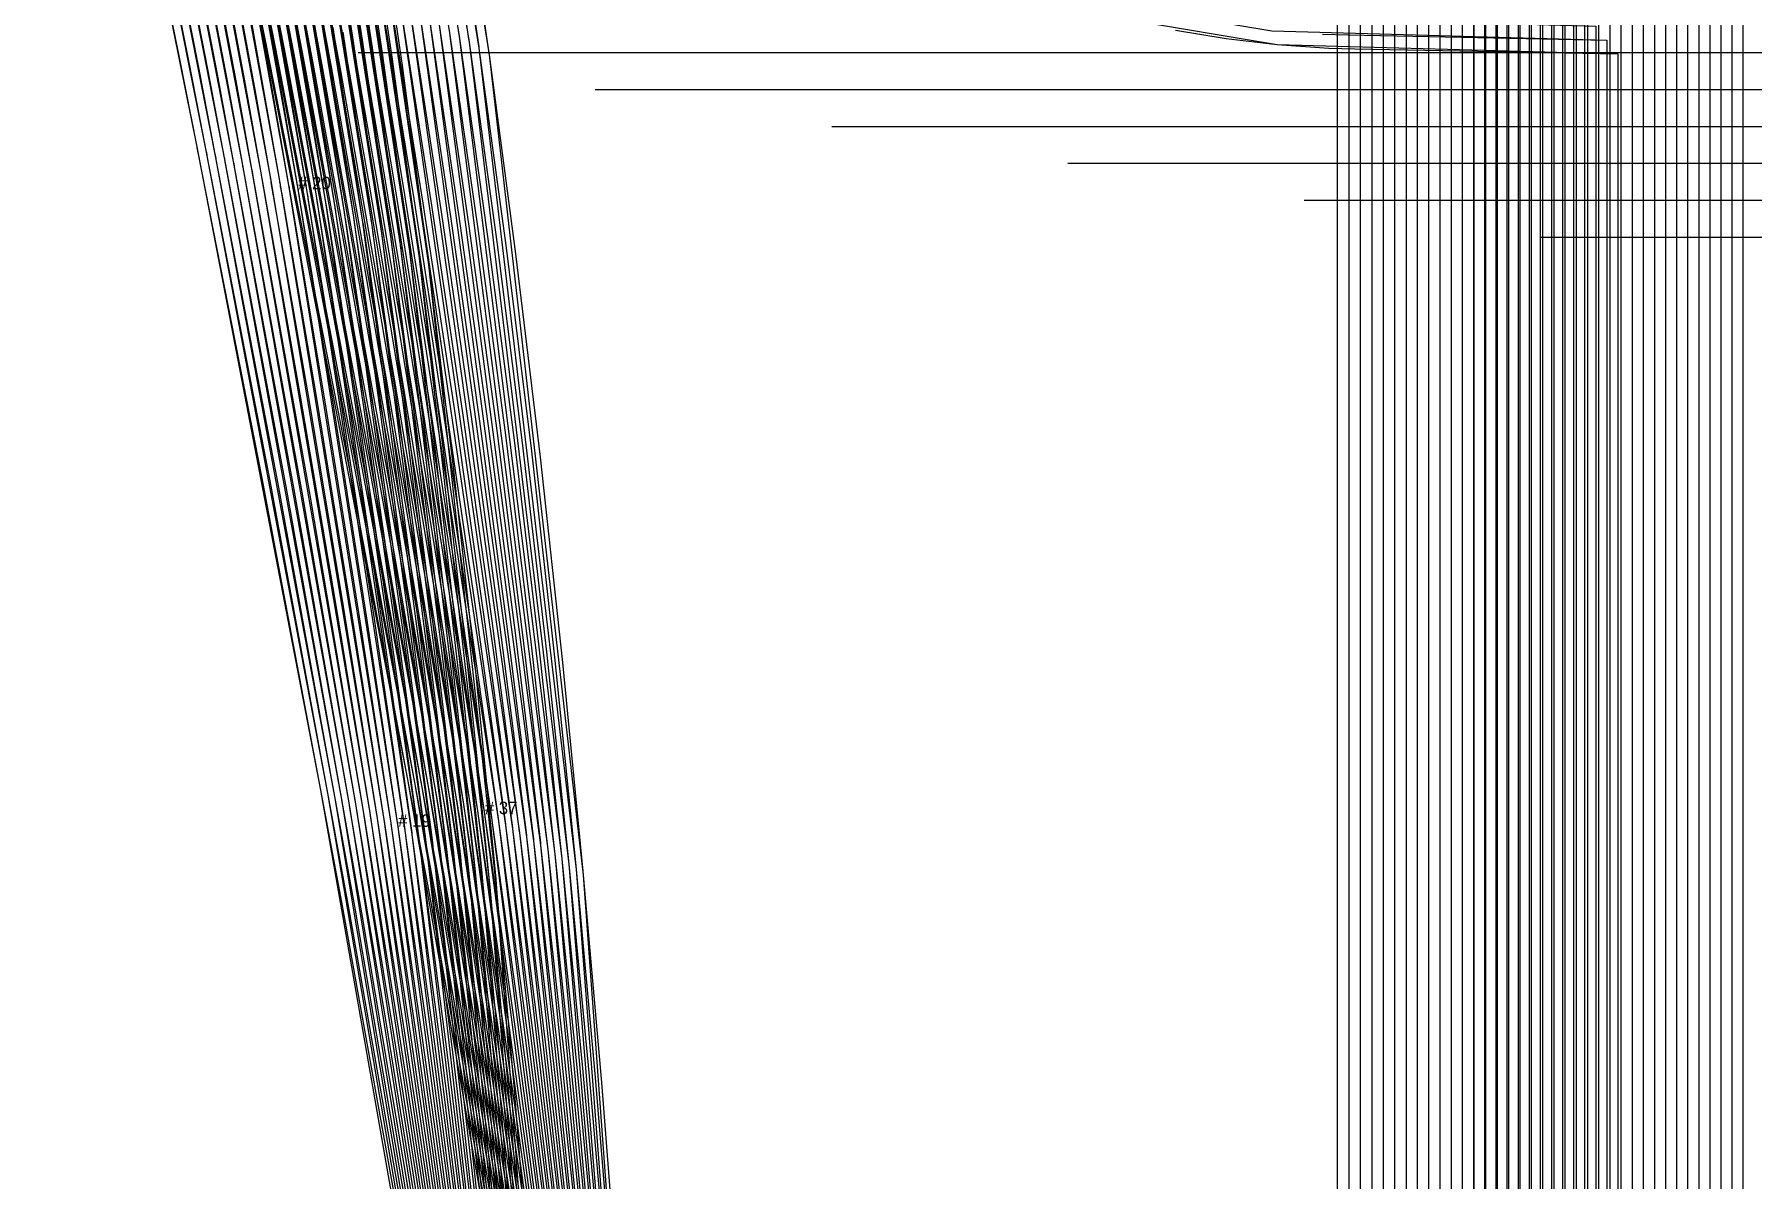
# Model space of a CAD drawing. Extents: x -183 to 1251, y -69 to 1317.
# Drawn here: x 12.5 to 149.8, y 485.8 to 577.3 of the extents above; entities that cross this region are included whole.
import ezdxf

# ---------------------------------------------------------------- set-up
doc = ezdxf.new("R2010")
doc.units = 0
for name, color, linetype in [('1', 7, 'CONTINUOUS'), ('14', 7, 'CONTINUOUS'), ('3', 7, 'CONTINUOUS'), ('5', 7, 'CONTINUOUS'), ('84', 7, 'CONTINUOUS'), ('87', 7, 'CONTINUOUS')]:
    doc.layers.add(name, color=color, linetype=linetype)

# ---------------------------------------------------------------- blocks, each defined once
blk = doc.blocks.new('piece-1_s220_M')
at = {"layer": '1'}
blk.add_lwpolyline([(62.24, 663.8), (62.3, 655.83), (62.87, 646.66), (67.11, 633.73), (74.44, 623.52), (82.23, 617.17), (92.26, 612.49), (98.75, 610.96), (106.59, 610.41), (106.81, 610.41), (126.57, 610.01), (126.57, 13.48), (59.57, 13.48), (59.61, 110.45), (59.58, 202.54), (59.04, 287.5), (57.51, 366.25), (54.47, 439.67), (49.46, 508.64), (44, 558.88), (37.18, 605.47), (28.78, 650.21)], close=True, dxfattribs=at)
at = {"layer": '14'}
blk.add_lwpolyline([(55.32, 653.44), (55.7, 647.27), (57.85, 637.73), (60.65, 630.98), (65.87, 622.71), (74.46, 614.09), (82.49, 608.96), (93.62, 604.83), (100.7, 603.66), (116.57, 603.21), (116.57, 23.48), (66.57, 23.48), (66.61, 110.83), (66.57, 203.12), (66.03, 288.3), (64.48, 367.27), (61.42, 440.93), (56.36, 510.13), (48.83, 575.67), (41.26, 622.86), (36.79, 645.91)], close=True, dxfattribs=at)
at = {"layer": '84'}
for points in [[(126.57, 610.01), (126.57, 13.48)], [(52.16, 475.92), (50.83, 492.98), (49.46, 508.64), (49.36, 509.8), (47.74, 526.38), (45.95, 542.73), (44.05, 558.46), (44.04, 558.53), (44.03, 558.61), (44.02, 558.69), (44.01, 558.78), (44, 558.88), (41.88, 574.82), (39.57, 590.59)]]:
    blk.add_lwpolyline(points, dxfattribs=at)
at = {"layer": '87'}
for points in [[(116.57, 603.21), (116.57, 23.48)], [(59.14, 476.43), (57.81, 493.56), (56.36, 510.13), (56.33, 510.45), (54.7, 527.1), (52.91, 543.53), (50.95, 559.76), (48.83, 575.67), (48.81, 575.8), (46.49, 591.65)]]:
    blk.add_lwpolyline(points, dxfattribs=at)
blk = doc.blocks.new('piece-9_s240_M')
at = {"layer": '1'}
blk.add_lwpolyline([(61.42, 664.04), (61.48, 655.87), (62.12, 646.48), (66.55, 633.27), (74.1, 622.83), (82.09, 616.33), (92.36, 611.53), (99, 609.95), (107.03, 609.37), (107.26, 609.36), (127.5, 608.96), (127.5, 13.24), (60.5, 13.24), (60.48, 110.37), (60.28, 202.61), (59.44, 287.7), (57.58, 366.56), (54.2, 440.09), (48.89, 509.15), (43.24, 559.45), (36.3, 606.1), (27.85, 650.9)], close=True, dxfattribs=at)
at = {"layer": '14'}
blk.add_lwpolyline([(54.5, 653.81), (54.89, 647.47), (57.1, 637.66), (59.98, 630.71), (65.35, 622.21), (74.19, 613.35), (82.45, 608.06), (93.89, 603.82), (101.18, 602.61), (117.5, 602.15), (117.5, 23.24), (67.5, 23.24), (67.48, 110.72), (67.27, 203.16), (66.43, 288.46), (64.55, 367.54), (61.15, 441.3), (55.79, 510.58), (48.02, 576.2), (40.37, 623.45), (35.88, 646.52)], close=True, dxfattribs=at)
at = {"layer": '84'}
for points in [[(127.5, 608.96), (127.5, 13.24)], [(51.73, 476.27), (50.33, 493.36), (48.89, 509.15), (48.79, 510.2), (47.1, 526.8), (45.26, 543.18), (43.29, 559.02), (43.28, 559.1), (43.27, 559.18), (43.26, 559.26), (43.25, 559.35), (43.24, 559.45), (41.08, 575.32), (38.73, 591.11)]]:
    blk.add_lwpolyline(points, dxfattribs=at)
at = {"layer": '87'}
for points in [[(117.5, 602.15), (117.5, 23.24)], [(58.71, 476.81), (57.31, 493.96), (55.79, 510.58), (55.76, 510.87), (54.06, 527.55), (52.21, 544), (50.19, 560.25), (48.02, 576.2), (48.01, 576.31), (45.65, 592.18)]]:
    blk.add_lwpolyline(points, dxfattribs=at)
blk = doc.blocks.new('piece-17_s260_M')
at = {"layer": '1'}
blk.add_lwpolyline([(60.59, 664.28), (60.66, 655.92), (61.35, 646.3), (65.98, 632.8), (73.74, 622.13), (81.93, 615.49), (92.44, 610.56), (99.24, 608.93), (107.46, 608.31), (107.7, 608.3), (128.43, 607.89), (128.43, 13), (61.43, 13), (61.34, 110.28), (60.95, 202.66), (59.84, 287.88), (57.65, 366.86), (53.94, 440.48), (48.32, 509.63), (42.48, 559.98), (35.42, 606.69), (26.93, 651.55)], close=True, dxfattribs=at)
at = {"layer": '14'}
blk.add_lwpolyline([(53.68, 654.18), (54.07, 647.67), (56.35, 637.58), (59.3, 630.44), (64.83, 621.71), (73.91, 612.59), (82.4, 607.16), (94.16, 602.8), (101.65, 601.56), (118.42, 601.09), (118.42, 23), (68.43, 23), (68.34, 110.61), (67.95, 203.18), (66.83, 288.6), (64.62, 367.79), (60.88, 441.64), (55.21, 511), (47.23, 576.69), (39.47, 624), (34.97, 647.11)], close=True, dxfattribs=at)
at = {"layer": '84'}
for points in [[(128.43, 607.89), (128.43, 13)], [(51.31, 476.6), (49.84, 493.71), (48.32, 509.63), (48.23, 510.57), (46.47, 527.2), (44.57, 543.6), (42.54, 559.56), (42.53, 559.63), (42.52, 559.71), (42.51, 559.79), (42.49, 559.88), (42.48, 559.98), (40.29, 575.79), (37.89, 591.6)]]:
    blk.add_lwpolyline(points, dxfattribs=at)
at = {"layer": '87'}
for points in [[(118.42, 601.09), (118.42, 23)], [(58.29, 477.17), (56.81, 494.34), (55.21, 511), (55.19, 511.27), (53.43, 527.97), (51.51, 544.45), (49.45, 560.72), (47.23, 576.69), (47.21, 576.8), (44.81, 592.69)]]:
    blk.add_lwpolyline(points, dxfattribs=at)
blk = doc.blocks.new('piece-25_s280_M')
at = {"layer": '1'}
blk.add_lwpolyline([(59.76, 664.53), (59.83, 655.97), (60.6, 646.13), (65.4, 632.34), (73.38, 621.44), (81.77, 614.65), (92.52, 609.59), (99.47, 607.9), (107.89, 607.25), (108.13, 607.24), (129.35, 606.82), (129.35, 12.75), (62.35, 12.75), (62.19, 110.18), (61.62, 202.7), (60.24, 288.05), (57.72, 367.13), (53.67, 440.85), (47.75, 510.08), (41.73, 560.49), (34.55, 607.25), (26.01, 652.18)], close=True, dxfattribs=at)
at = {"layer": '14'}
blk.add_lwpolyline([(52.85, 654.54), (53.25, 647.85), (55.59, 637.5), (58.63, 630.16), (64.3, 621.19), (73.63, 611.83), (82.34, 606.25), (94.43, 601.77), (102.11, 600.5), (119.35, 600.02), (119.35, 22.75), (69.35, 22.75), (69.19, 110.49), (68.62, 203.19), (67.22, 288.73), (64.69, 368.03), (60.61, 441.97), (54.65, 511.41), (46.43, 577.17), (38.59, 624.53), (34.06, 647.67)], close=True, dxfattribs=at)
at = {"layer": '84'}
for points in [[(129.35, 606.82), (129.35, 12.75)], [(50.89, 476.91), (49.34, 494.04), (47.75, 510.08), (47.66, 510.93), (45.84, 527.57), (43.88, 544), (41.79, 560.06), (41.78, 560.14), (41.77, 560.22), (41.75, 560.3), (41.74, 560.39), (41.73, 560.49), (39.5, 576.24), (37.07, 592.08)]]:
    blk.add_lwpolyline(points, dxfattribs=at)
at = {"layer": '87'}
for points in [[(119.35, 600.02), (119.35, 22.75)], [(57.87, 477.5), (56.31, 494.7), (54.65, 511.41), (54.62, 511.65), (52.8, 528.37), (50.83, 544.87), (48.7, 561.16), (46.43, 577.17), (46.42, 577.26), (43.98, 593.18)]]:
    blk.add_lwpolyline(points, dxfattribs=at)
blk = doc.blocks.new('piece-33_s300_M')
at = {"layer": '1'}
blk.add_lwpolyline([(58.93, 664.79), (59, 656.03), (59.84, 645.97), (64.81, 631.87), (73, 620.74), (81.59, 613.8), (92.59, 608.62), (99.7, 606.87), (108.3, 606.18), (108.55, 606.17), (130.26, 605.74), (130.26, 12.49), (63.27, 12.49), (63.06, 110.07), (62.29, 202.73), (60.63, 288.2), (57.79, 367.39), (53.4, 441.2), (47.18, 510.51), (40.98, 560.97), (33.68, 607.79), (25.09, 652.77)], close=True, dxfattribs=at)
at = {"layer": '14'}
blk.add_lwpolyline([(52.01, 654.9), (52.43, 648.03), (54.82, 637.41), (57.94, 629.88), (63.76, 620.67), (73.34, 611.06), (82.28, 605.34), (94.68, 600.74), (102.57, 599.43), (120.26, 598.94), (120.26, 22.5), (70.26, 22.5), (70.06, 110.36), (69.29, 203.19), (67.61, 288.86), (64.76, 368.26), (60.35, 442.28), (54.08, 511.8), (45.64, 577.62), (37.7, 625.04), (33.16, 648.21)], close=True, dxfattribs=at)
at = {"layer": '84'}
for points in [[(130.26, 605.74), (130.26, 12.49)], [(50.47, 477.2), (48.85, 494.35), (47.18, 510.51), (47.1, 511.26), (45.22, 527.93), (43.19, 544.38), (41.04, 560.55), (41.03, 560.62), (41.02, 560.7), (41, 560.78), (40.99, 560.87), (40.98, 560.97), (38.71, 576.67), (36.24, 592.53)]]:
    blk.add_lwpolyline(points, dxfattribs=at)
at = {"layer": '87'}
for points in [[(120.26, 598.94), (120.26, 22.5)], [(57.44, 477.83), (55.82, 495.04), (54.08, 511.8), (54.06, 512.02), (52.17, 528.75), (50.14, 545.27), (47.96, 561.58), (45.64, 577.62)]]:
    blk.add_lwpolyline(points, dxfattribs=at)
blk = doc.blocks.new('piece-41_s320_M')
at = {"layer": '1'}
blk.add_lwpolyline([(58.09, 665.05), (58.16, 656.09), (59.08, 645.81), (64.22, 631.41), (72.62, 620.05), (81.41, 612.95), (92.65, 607.64), (99.92, 605.84), (108.72, 605.11), (108.97, 605.1), (131.17, 604.66), (131.17, 12.24), (64.18, 12.24), (63.91, 109.95), (62.96, 202.75), (61.03, 288.34), (57.85, 367.64), (53.14, 441.54), (46.61, 510.92), (40.23, 561.43), (32.82, 608.3), (24.18, 653.35)], close=True, dxfattribs=at)
at = {"layer": '14'}
blk.add_lwpolyline([(51.17, 655.26), (51.6, 648.21), (54.06, 637.31), (57.25, 629.59), (63.23, 620.14), (73.05, 610.29), (82.22, 604.42), (94.94, 599.7), (103.03, 598.36), (121.17, 597.86), (121.17, 22.24), (71.17, 22.24), (70.91, 110.22), (69.95, 203.19), (68.01, 288.97), (64.82, 368.47), (60.08, 442.58), (53.52, 512.17), (44.85, 578.06), (36.82, 625.53), (32.26, 648.73)], close=True, dxfattribs=at)
at = {"layer": '84'}
for points in [[(131.17, 604.66), (131.17, 12.24)], [(50.05, 477.48), (48.36, 494.65), (46.61, 510.92), (46.54, 511.58), (44.59, 528.28), (42.51, 544.75), (40.29, 561.01), (40.28, 561.08), (40.27, 561.16), (40.25, 561.25), (40.24, 561.34), (40.23, 561.43), (37.93, 577.08), (35.41, 592.96)]]:
    blk.add_lwpolyline(points, dxfattribs=at)
at = {"layer": '87'}
for points in [[(121.17, 597.86), (121.17, 22.24)], [(57.02, 478.13), (55.32, 495.37), (53.52, 512.17), (53.5, 512.36), (51.54, 529.12), (49.45, 545.66), (47.22, 561.99), (44.85, 578.06)]]:
    blk.add_lwpolyline(points, dxfattribs=at)
blk = doc.blocks.new('piece-49_s340_M')
at = {"layer": '1'}
blk.add_lwpolyline([(57.25, 665.31), (57.32, 656.15), (58.31, 645.65), (63.61, 630.95), (72.23, 619.35), (81.21, 612.1), (92.7, 606.66), (100.13, 604.8), (109.12, 604.03), (109.38, 604.03), (132.08, 603.57), (132.08, 11.97), (65.09, 11.97), (64.76, 109.83), (63.62, 202.76), (61.41, 288.46), (57.92, 367.87), (52.87, 441.85), (46.05, 511.31), (39.48, 561.87), (31.95, 608.8), (23.28, 653.9)], close=True, dxfattribs=at)
at = {"layer": '14'}
blk.add_lwpolyline([(50.33, 655.6), (50.77, 648.38), (53.29, 637.21), (56.56, 629.3), (62.68, 619.62), (72.75, 609.52), (82.15, 603.5), (95.19, 598.66), (103.48, 597.29), (122.08, 596.77), (122.08, 21.97), (72.08, 21.97), (71.76, 110.08), (70.61, 203.18), (68.4, 289.07), (64.89, 368.67), (59.81, 442.86), (52.95, 512.52), (44.07, 578.48), (35.94, 626), (31.37, 649.24)], close=True, dxfattribs=at)
at = {"layer": '84'}
for points in [[(132.08, 603.57), (132.08, 11.97)], [(49.63, 477.74), (47.87, 494.94), (46.05, 511.31), (45.98, 511.89), (43.97, 528.6), (41.83, 545.1), (39.55, 561.38), (39.54, 561.45), (39.53, 561.53), (39.52, 561.6), (39.51, 561.69), (39.49, 561.78), (39.48, 561.87), (37.14, 577.47)]]:
    blk.add_lwpolyline(points, dxfattribs=at)
at = {"layer": '87'}
for points in [[(122.08, 596.77), (122.08, 21.97)], [(56.6, 478.43), (54.83, 495.68), (52.95, 512.52), (52.93, 512.69), (50.91, 529.47), (48.76, 546.03), (46.48, 562.38), (44.07, 578.48)]]:
    blk.add_lwpolyline(points, dxfattribs=at)
blk = doc.blocks.new('piece-57_s360_M')
at = {"layer": '1'}
blk.add_lwpolyline([(56.4, 665.58), (56.48, 656.22), (57.54, 645.49), (63.01, 630.49), (71.83, 618.65), (81.02, 611.25), (92.75, 605.67), (100.34, 603.76), (109.52, 602.95), (109.79, 602.94), (132.98, 602.48), (132.98, 11.7), (65.99, 11.7), (65.6, 109.7), (64.27, 202.76), (61.8, 288.58), (57.98, 368.09), (52.6, 442.16), (45.48, 511.68), (38.73, 562.3), (31.1, 609.27), (22.37, 654.44)], close=True, dxfattribs=at)
at = {"layer": '14'}
blk.add_lwpolyline([(49.48, 655.95), (49.93, 648.55), (52.51, 637.1), (55.87, 629), (62.14, 619.08), (72.45, 608.74), (82.08, 602.57), (95.44, 597.62), (103.93, 596.21), (122.98, 595.68), (122.98, 21.7), (72.98, 21.7), (72.6, 109.94), (71.27, 203.16), (68.78, 289.16), (64.95, 368.86), (59.55, 443.14), (52.39, 512.86), (43.29, 578.88), (35.06, 626.46), (30.47, 649.72)], close=True, dxfattribs=at)
at = {"layer": '84'}
for points in [[(132.98, 602.48), (132.98, 11.7)], [(49.22, 477.99), (47.38, 495.21), (45.48, 511.68), (45.42, 512.18), (43.35, 528.92), (41.15, 545.43), (38.82, 561.74), (38.8, 561.87), (38.79, 561.95), (38.78, 562.03), (38.76, 562.11), (38.75, 562.2), (38.73, 562.3), (36.36, 577.85)]]:
    blk.add_lwpolyline(points, dxfattribs=at)
at = {"layer": '87'}
for points in [[(122.98, 595.68), (122.98, 21.7)], [(56.18, 478.71), (54.34, 495.98), (52.39, 512.86), (52.37, 513.01), (50.29, 529.81), (48.08, 546.39), (45.74, 562.76), (43.29, 578.88)]]:
    blk.add_lwpolyline(points, dxfattribs=at)
blk = doc.blocks.new('piece-65_s380_M')
at = {"layer": '1'}
blk.add_lwpolyline([(55.55, 665.85), (55.63, 656.29), (56.76, 645.33), (62.4, 630.03), (71.43, 617.95), (80.82, 610.39), (92.8, 604.69), (100.54, 602.72), (109.92, 601.87), (110.2, 601.86), (133.88, 601.39), (133.88, 11.43), (66.89, 11.43), (66.45, 109.57), (64.93, 202.76), (62.2, 288.7), (58.04, 368.3), (52.33, 442.45), (44.92, 512.04), (37.99, 562.71), (30.24, 609.73), (21.47, 654.96)], close=True, dxfattribs=at)
at = {"layer": '14'}
blk.add_lwpolyline([(48.63, 656.29), (49.09, 648.72), (51.73, 637), (55.17, 628.7), (61.59, 618.55), (72.15, 607.95), (82.01, 601.64), (95.68, 596.57), (104.38, 595.13), (123.88, 594.58), (123.88, 21.43), (73.88, 21.43), (73.44, 109.79), (71.92, 203.14), (69.18, 289.26), (65.01, 369.05), (59.28, 443.4), (51.83, 513.19), (42.5, 579.28), (34.19, 626.91), (29.58, 650.2)], close=True, dxfattribs=at)
at = {"layer": '84'}
for points in [[(133.88, 601.39), (133.88, 11.43)], [(48.8, 478.23), (46.89, 495.47), (44.92, 512.04), (44.87, 512.46), (42.73, 529.22), (40.47, 545.76), (38.09, 562.08), (38.05, 562.28), (38.04, 562.36), (38.03, 562.44), (38.02, 562.52), (38, 562.61), (37.99, 562.71), (35.58, 578.22)]]:
    blk.add_lwpolyline(points, dxfattribs=at)
at = {"layer": '87'}
for points in [[(123.88, 594.58), (123.88, 21.43)], [(55.76, 478.98), (53.84, 496.27), (51.83, 513.19), (51.81, 513.32), (49.66, 530.14), (47.4, 546.73), (45.01, 563.13), (42.5, 579.28)]]:
    blk.add_lwpolyline(points, dxfattribs=at)
blk = doc.blocks.new('piece-73_s400_M')
at = {"layer": '1'}
blk.add_lwpolyline([(54.7, 666.12), (54.78, 656.36), (55.98, 645.18), (61.78, 629.57), (71.03, 617.25), (80.61, 609.54), (92.84, 603.7), (100.74, 601.67), (110.32, 600.78), (110.6, 600.77), (134.78, 600.29), (134.78, 11.16), (67.79, 11.16), (67.28, 109.44), (65.59, 202.75), (62.58, 288.8), (58.1, 368.5), (52.07, 442.73), (44.35, 512.39), (37.25, 563.1), (29.38, 610.18), (20.57, 655.46)], close=True, dxfattribs=at)
at = {"layer": '14'}
blk.add_lwpolyline([(47.78, 656.63), (48.25, 648.88), (50.96, 636.89), (54.47, 628.39), (61.04, 618.01), (71.85, 607.17), (81.93, 600.71), (95.92, 595.52), (104.83, 594.05), (124.78, 593.49), (124.78, 21.16), (74.78, 21.16), (74.28, 109.64), (72.59, 203.11), (69.56, 289.34), (65.07, 369.22), (59.01, 443.65), (51.27, 513.51), (41.72, 579.66), (33.31, 627.34), (28.69, 650.66)], close=True, dxfattribs=at)
at = {"layer": '84'}
for points in [[(134.78, 600.29), (134.78, 11.16)], [(48.38, 478.47), (46.4, 495.72), (44.35, 512.39), (44.31, 512.74), (42.11, 529.51), (39.79, 546.07), (37.35, 562.42), (37.31, 562.68), (37.3, 562.76), (37.29, 562.83), (37.27, 562.92), (37.26, 563.01), (37.25, 563.1), (34.81, 578.58)]]:
    blk.add_lwpolyline(points, dxfattribs=at)
at = {"layer": '87'}
for points in [[(124.78, 593.49), (124.78, 21.16)], [(55.34, 479.24), (53.35, 496.55), (51.27, 513.51), (51.25, 513.62), (49.04, 530.45), (46.71, 547.07), (44.27, 563.48), (41.72, 579.66)]]:
    blk.add_lwpolyline(points, dxfattribs=at)
blk = doc.blocks.new('piece-81_s420_M')
at = {"layer": '1'}
blk.add_lwpolyline([(53.85, 666.4), (53.93, 656.44), (55.2, 645.03), (61.16, 629.11), (70.62, 616.55), (80.4, 608.68), (92.88, 602.71), (100.94, 600.63), (110.71, 599.69), (111, 599.69), (135.68, 599.19), (135.68, 10.88), (68.69, 10.88), (68.12, 109.3), (66.26, 202.74), (62.96, 288.9), (58.17, 368.69), (51.8, 443), (43.79, 512.73), (36.51, 563.49), (28.53, 610.61), (19.67, 655.95)], close=True, dxfattribs=at)
at = {"layer": '14'}
blk.add_lwpolyline([(46.93, 656.97), (47.41, 649.04), (50.18, 636.78), (53.77, 628.09), (60.49, 617.47), (71.54, 606.38), (81.86, 599.77), (96.17, 594.47), (105.27, 592.96), (125.68, 592.39), (125.68, 20.88), (75.68, 20.88), (75.12, 109.48), (73.26, 203.08), (69.95, 289.42), (65.14, 369.39), (58.75, 443.9), (50.71, 513.82), (40.94, 580.03), (32.44, 627.76), (27.8, 651.12)], close=True, dxfattribs=at)
at = {"layer": '84'}
for points in [[(135.68, 599.19), (135.68, 10.88)], [(47.97, 478.69), (45.92, 495.97), (43.79, 512.73), (43.76, 513), (41.49, 529.8), (39.11, 546.37), (36.62, 562.74), (36.57, 563.07), (36.56, 563.14), (36.55, 563.22), (36.54, 563.3), (36.52, 563.39), (36.51, 563.49), (34.03, 578.92)]]:
    blk.add_lwpolyline(points, dxfattribs=at)
at = {"layer": '87'}
for points in [[(125.68, 592.39), (125.68, 20.88)], [(54.93, 479.49), (52.87, 496.82), (50.71, 513.82), (50.7, 513.91), (48.42, 530.76), (46.04, 547.4), (43.54, 563.82), (40.94, 580.03)]]:
    blk.add_lwpolyline(points, dxfattribs=at)
blk = doc.blocks.new('piece-89_s440_M')
at = {"layer": '1'}
blk.add_lwpolyline([(53, 666.68), (53.08, 656.52), (54.41, 644.88), (60.54, 628.65), (70.2, 615.85), (80.19, 607.82), (92.91, 601.71), (101.13, 599.57), (111.1, 598.6), (111.39, 598.59), (136.57, 598.09), (136.57, 10.6), (69.59, 10.6), (68.97, 109.15), (66.92, 202.73), (63.34, 289), (58.23, 368.88), (51.53, 443.26), (43.23, 513.05), (35.77, 563.86), (27.67, 611.03), (18.78, 656.43)], close=True, dxfattribs=at)
at = {"layer": '14'}
blk.add_lwpolyline([(46.07, 657.3), (46.57, 649.2), (49.39, 636.66), (53.07, 627.78), (59.94, 616.92), (71.23, 605.59), (81.78, 598.84), (96.4, 593.41), (105.71, 591.87), (126.57, 591.29), (126.57, 20.6), (76.57, 20.6), (75.96, 109.32), (73.91, 203.05), (70.33, 289.49), (65.19, 369.56), (58.48, 444.14), (50.15, 514.12), (40.16, 580.39), (31.57, 628.17), (26.91, 651.56)], close=True, dxfattribs=at)
at = {"layer": '84'}
for points in [[(136.57, 598.09), (136.57, 10.6)], [(47.56, 478.91), (45.43, 496.2), (43.23, 513.05), (43.2, 513.25), (40.87, 530.07), (38.43, 546.67), (35.9, 563.06), (35.84, 563.44), (35.82, 563.51), (35.81, 563.59), (35.8, 563.68), (35.78, 563.77), (35.77, 563.86), (33.25, 579.26)]]:
    blk.add_lwpolyline(points, dxfattribs=at)
at = {"layer": '87'}
for points in [[(126.57, 591.29), (126.57, 20.6)], [(54.51, 479.73), (52.38, 497.08), (50.15, 514.12), (50.14, 514.19), (47.8, 531.06), (45.36, 547.71), (42.81, 564.16), (40.16, 580.39)]]:
    blk.add_lwpolyline(points, dxfattribs=at)
blk = doc.blocks.new('piece-97_s460_M')
at = {"layer": '1'}
blk.add_lwpolyline([(52.14, 666.96), (52.23, 656.59), (53.62, 644.73), (59.92, 628.2), (69.79, 615.15), (79.97, 606.96), (92.94, 600.72), (101.32, 598.52), (111.49, 597.51), (111.78, 597.5), (137.47, 596.99), (137.47, 10.32), (70.48, 10.32), (69.82, 109.01), (67.57, 202.71), (63.72, 289.09), (58.29, 369.06), (51.27, 443.52), (42.66, 513.37), (35.03, 564.23), (26.82, 611.45), (17.88, 656.9)], close=True, dxfattribs=at)
at = {"layer": '14'}
blk.add_lwpolyline([(45.22, 657.63), (45.72, 649.35), (48.61, 636.55), (52.37, 627.47), (59.38, 616.38), (70.92, 604.8), (81.7, 597.9), (96.64, 592.36), (106.15, 590.78), (127.47, 590.19), (127.47, 20.33), (77.47, 20.33), (76.82, 109.17), (74.56, 203.01), (70.71, 289.56), (65.26, 369.72), (58.21, 444.37), (49.59, 514.42), (39.38, 580.75), (30.7, 628.58), (26.03, 652)], close=True, dxfattribs=at)
at = {"layer": '84'}
for points in [[(137.47, 596.99), (137.47, 10.32)], [(47.14, 479.12), (44.95, 496.43), (42.66, 513.37), (42.65, 513.5), (40.25, 530.34), (37.76, 546.96), (35.17, 563.37), (35.1, 563.8), (35.09, 563.88), (35.07, 563.96), (35.06, 564.04), (35.04, 564.13), (35.03, 564.23), (32.48, 579.59)]]:
    blk.add_lwpolyline(points, dxfattribs=at)
at = {"layer": '87'}
for points in [[(127.47, 590.19), (127.47, 20.33)], [(54.09, 479.97), (51.89, 497.34), (49.59, 514.42), (49.58, 514.46), (47.18, 531.35), (44.68, 548.02), (42.08, 564.49), (39.38, 580.75)]]:
    blk.add_lwpolyline(points, dxfattribs=at)
blk = doc.blocks.new('piece-105_s480_M')
at = {"layer": '1'}
blk.add_lwpolyline([(51.28, 667.24), (51.37, 656.67), (52.83, 644.58), (59.29, 627.74), (69.37, 614.45), (79.75, 606.1), (92.97, 599.72), (101.51, 597.47), (111.87, 596.41), (112.17, 596.41), (138.36, 595.88), (138.36, 10.04), (71.37, 10.04), (70.65, 108.86), (68.22, 202.69), (64.1, 289.17), (58.34, 369.23), (51, 443.76), (42.1, 513.68), (34.29, 564.58), (25.97, 611.85), (16.99, 657.36)], close=True, dxfattribs=at)
at = {"layer": '14'}
blk.add_lwpolyline([(44.36, 657.96), (44.88, 649.51), (47.83, 636.43), (51.66, 627.16), (58.83, 615.83), (70.61, 604), (81.62, 596.96), (96.88, 591.3), (106.59, 589.69), (128.36, 589.08), (128.36, 20.04), (78.36, 20.04), (77.65, 109), (75.21, 202.97), (71.08, 289.63), (65.32, 369.87), (57.95, 444.6), (49.03, 514.71), (38.61, 581.09), (29.83, 628.98), (25.14, 652.42)], close=True, dxfattribs=at)
at = {"layer": '84'}
for points in [[(138.36, 595.88), (138.36, 10.04)], [(46.73, 479.32), (44.46, 496.65), (42.1, 513.68), (42.1, 513.74), (39.64, 530.6), (37.09, 547.24), (34.44, 563.67), (34.36, 564.15), (34.35, 564.23), (34.34, 564.31), (34.32, 564.39), (34.31, 564.48), (34.29, 564.58), (31.71, 579.91)]]:
    blk.add_lwpolyline(points, dxfattribs=at)
at = {"layer": '87'}
for points in [[(128.36, 589.08), (128.36, 20.04)], [(53.68, 480.2), (51.4, 497.59), (49.03, 514.71), (49.03, 514.73), (46.56, 531.64), (44, 548.32), (41.35, 564.81), (38.61, 581.09)]]:
    blk.add_lwpolyline(points, dxfattribs=at)
blk = doc.blocks.new('piece-113_s500_M')
at = {"layer": '1'}
blk.add_lwpolyline([(50.43, 667.53), (50.52, 656.75), (52.04, 644.44), (58.66, 627.28), (68.95, 613.75), (79.53, 605.24), (92.99, 598.73), (101.7, 596.41), (112.26, 595.32), (112.56, 595.31), (139.25, 594.78), (139.25, 9.76), (72.26, 9.76), (71.49, 108.72), (68.87, 202.66), (64.48, 289.26), (58.4, 369.4), (50.73, 444.01), (41.54, 513.98), (33.55, 564.93), (25.12, 612.24), (16.1, 657.81)], close=True, dxfattribs=at)
at = {"layer": '14'}
blk.add_lwpolyline([(43.5, 658.29), (44.03, 649.66), (47.04, 636.31), (50.95, 626.85), (58.27, 615.28), (70.3, 603.21), (81.54, 596.02), (97.12, 590.24), (107.03, 588.6), (129.25, 587.98), (129.25, 19.76), (79.25, 19.76), (78.49, 108.84), (75.86, 202.94), (71.46, 289.7), (65.37, 370.02), (57.68, 444.82), (48.47, 514.99), (37.83, 581.43), (28.96, 629.37), (24.26, 652.84)], close=True, dxfattribs=at)
at = {"layer": '3'}
for p in [(33.55, 564.93), (48.47, 514.99), (41.54, 513.98)]:
    blk.add_point(p, dxfattribs=at)
at = {"layer": '84'}
for points in [[(139.25, 594.78), (139.25, 9.76)], [(46.32, 479.51), (43.98, 496.87), (41.54, 513.98), (39.02, 530.85), (36.41, 547.51), (33.71, 563.96), (33.62, 564.5), (33.61, 564.57), (33.6, 564.65), (33.58, 564.74), (33.57, 564.83), (33.55, 564.93), (30.93, 580.23)]]:
    blk.add_lwpolyline(points, dxfattribs=at)
at = {"layer": '87'}
for points in [[(129.25, 587.98), (129.25, 19.76)], [(53.26, 480.43), (50.91, 497.83), (48.47, 514.99), (45.94, 531.91), (43.32, 548.62), (40.62, 565.12), (37.83, 581.43)]]:
    blk.add_lwpolyline(points, dxfattribs=at)
at = {"layer": '1'}
for s, p in [('# 20', (33.55, 564.93)), ('# 19', (41.54, 513.98))]:
    blk.add_text(s, height=1, dxfattribs=at).set_placement(p)
at = {"layer": '14'}
blk.add_text('# 37', height=1, dxfattribs=at).set_placement((48.47, 514.99))
blk = doc.blocks.new('piece-121_s520_M')
at = {"layer": '1'}
blk.add_lwpolyline([(49.56, 667.81), (49.66, 656.84), (51.25, 644.29), (58.03, 626.83), (68.52, 613.05), (79.31, 604.37), (93.02, 597.73), (101.88, 595.36), (112.64, 594.22), (112.95, 594.21), (140.14, 593.67), (140.14, 9.47), (73.15, 9.47), (72.32, 108.57), (69.51, 202.64), (64.85, 289.33), (58.45, 369.56), (50.45, 444.24), (40.98, 514.27), (32.81, 565.26), (24.27, 612.62), (15.21, 658.25)], close=True, dxfattribs=at)
at = {"layer": '14'}
blk.add_lwpolyline([(42.64, 658.62), (43.18, 649.81), (46.25, 636.18), (50.24, 626.53), (57.71, 614.73), (69.99, 602.41), (81.45, 595.07), (97.35, 589.18), (107.46, 587.5), (130.14, 586.87), (130.14, 19.47), (80.14, 19.47), (79.32, 108.68), (76.51, 202.89), (71.84, 289.76), (65.43, 370.17), (57.41, 445.04), (47.91, 515.26), (37.05, 581.76), (28.08, 629.75), (23.37, 653.26)], close=True, dxfattribs=at)
at = {"layer": '84'}
for points in [[(140.14, 593.67), (140.14, 9.47)], [(45.9, 479.71), (43.49, 497.08), (40.99, 514.21), (40.98, 514.27), (38.4, 531.1), (35.74, 547.78), (32.99, 564.25), (32.89, 564.83), (32.87, 564.91), (32.86, 564.99), (32.85, 565.07), (32.83, 565.16), (32.81, 565.26), (30.16, 580.54)]]:
    blk.add_lwpolyline(points, dxfattribs=at)
at = {"layer": '87'}
for points in [[(130.14, 586.87), (130.14, 19.47)], [(52.84, 480.64), (50.42, 498.07), (47.91, 515.24), (47.91, 515.26), (45.32, 532.19), (42.65, 548.91), (39.89, 565.43), (37.05, 581.76)]]:
    blk.add_lwpolyline(points, dxfattribs=at)
blk = doc.blocks.new('piece-129_s540_M')
at = {"layer": '1'}
blk.add_lwpolyline([(48.7, 668.1), (48.81, 656.92), (50.47, 644.15), (57.4, 626.37), (68.1, 612.35), (79.08, 603.51), (93.04, 596.74), (102.06, 594.31), (113.02, 593.12), (113.33, 593.11), (141.03, 592.56), (141.03, 9.19), (74.04, 9.19), (73.15, 108.42), (70.16, 202.61), (65.23, 289.41), (58.51, 369.73), (50.19, 444.47), (40.42, 514.56), (32.08, 565.59), (23.4, 613), (14.32, 658.69)], close=True, dxfattribs=at)
at = {"layer": '14'}
blk.add_lwpolyline([(41.78, 658.94), (42.33, 649.96), (45.46, 636.06), (49.54, 626.22), (57.15, 614.18), (69.67, 601.62), (81.37, 594.13), (97.58, 588.12), (107.9, 586.41), (131.03, 585.76), (131.03, 19.19), (81.03, 19.19), (80.15, 108.51), (77.16, 202.85), (72.21, 289.82), (65.49, 370.31), (57.14, 445.25), (47.35, 515.53), (36.28, 582.09), (27.21, 630.12), (22.49, 653.66)], close=True, dxfattribs=at)
at = {"layer": '84'}
for points in [[(141.03, 592.56), (141.03, 9.19)], [(45.49, 479.89), (43.01, 497.29), (40.44, 514.43), (40.42, 514.56), (37.79, 531.35), (35.06, 548.04), (32.26, 564.54), (32.15, 565.16), (32.14, 565.24), (32.13, 565.32), (32.11, 565.4), (32.09, 565.49), (32.08, 565.59), (29.39, 580.84)]]:
    blk.add_lwpolyline(points, dxfattribs=at)
at = {"layer": '87'}
for points in [[(131.03, 585.76), (131.03, 19.19)], [(52.42, 480.86), (49.93, 498.3), (47.36, 515.49), (47.35, 515.53), (44.7, 532.45), (41.97, 549.19), (39.16, 565.73), (36.28, 582.08)]]:
    blk.add_lwpolyline(points, dxfattribs=at)
blk = doc.blocks.new('piece-137_s560_M')
at = {"layer": '1'}
blk.add_lwpolyline([(47.84, 668.39), (47.96, 657.01), (49.68, 644), (56.77, 625.92), (67.67, 611.65), (78.85, 602.65), (93.06, 595.74), (102.25, 593.26), (113.4, 592.02), (113.72, 592.01), (141.92, 591.45), (141.92, 8.9), (74.93, 8.9), (73.98, 108.26), (70.81, 202.58), (65.6, 289.48), (58.56, 369.88), (49.91, 444.69), (39.86, 514.84), (31.33, 565.91), (22.56, 613.37), (13.43, 659.11)], close=True, dxfattribs=at)
at = {"layer": '14'}
blk.add_lwpolyline([(40.92, 659.27), (41.48, 650.11), (44.67, 635.94), (48.83, 625.9), (56.59, 613.62), (69.36, 600.82), (81.28, 593.18), (97.81, 587.05), (108.33, 585.31), (131.92, 584.65), (131.92, 18.9), (81.92, 18.9), (80.98, 108.34), (77.8, 202.8), (72.59, 289.87), (65.54, 370.45), (56.87, 445.45), (46.79, 515.79), (35.48, 582.41), (26.34, 630.49), (21.61, 654.06)], close=True, dxfattribs=at)
at = {"layer": '84'}
for points in [[(141.92, 591.45), (141.92, 8.9)], [(45.08, 480.08), (42.52, 497.49), (39.89, 514.65), (39.86, 514.84), (37.18, 531.58), (34.39, 548.3), (31.4, 565.48), (31.39, 565.56), (31.38, 565.64), (31.36, 565.73), (31.35, 565.82), (31.33, 565.91), (30.09, 573.02), (24.13, 605.32)]]:
    blk.add_lwpolyline(points, dxfattribs=at)
at = {"layer": '87'}
for points in [[(131.92, 584.65), (131.92, 18.9)], [(52.01, 481.07), (49.44, 498.53), (46.8, 515.74), (46.79, 515.79), (44.08, 532.71), (41.29, 549.47), (36.98, 574.25), (35.48, 582.41)]]:
    blk.add_lwpolyline(points, dxfattribs=at)
blk = doc.blocks.new('piece-145_s580_M')
at = {"layer": '1'}
blk.add_lwpolyline([(46.98, 668.67), (47.11, 657.09), (48.89, 643.86), (56.13, 625.46), (67.25, 610.95), (78.63, 601.79), (93.08, 594.74), (102.43, 592.2), (113.77, 590.93), (114.1, 590.92), (142.81, 590.34), (142.81, 8.61), (75.82, 8.61), (74.81, 108.11), (71.45, 202.55), (65.97, 289.55), (58.62, 370.04), (49.64, 444.91), (39.3, 515.11), (30.6, 566.23), (21.71, 613.73), (12.55, 659.53)], close=True, dxfattribs=at)
at = {"layer": '14'}
blk.add_lwpolyline([(40.06, 659.59), (40.62, 650.26), (43.88, 635.81), (48.12, 625.58), (56.03, 613.07), (69.04, 600.02), (81.2, 592.24), (98.05, 585.99), (108.77, 584.21), (132.8, 583.54), (132.8, 18.61), (82.8, 18.61), (81.81, 108.18), (78.45, 202.76), (72.96, 289.93), (65.6, 370.59), (56.61, 445.66), (46.24, 516.05), (34.71, 582.72), (25.48, 630.86), (20.72, 654.46)], close=True, dxfattribs=at)
at = {"layer": '84'}
for points in [[(142.81, 590.34), (142.81, 8.61)], [(44.67, 480.26), (42.04, 497.68), (39.34, 514.87), (39.3, 515.11), (36.56, 531.82), (33.72, 548.55), (30.67, 565.8), (30.66, 565.88), (30.65, 565.96), (30.63, 566.04), (30.61, 566.13), (30.6, 566.23), (29.35, 573.3), (23.3, 605.65)]]:
    blk.add_lwpolyline(points, dxfattribs=at)
at = {"layer": '87'}
for points in [[(132.8, 583.54), (132.8, 18.61)], [(51.59, 481.28), (48.96, 498.75), (46.25, 515.98), (46.24, 516.05), (43.47, 532.97), (40.62, 549.75), (36.23, 574.55), (34.71, 582.72)]]:
    blk.add_lwpolyline(points, dxfattribs=at)
blk = doc.blocks.new('piece-153_s600_M')
at = {"layer": '1'}
blk.add_lwpolyline([(46.12, 668.96), (46.26, 657.18), (48.1, 643.72), (55.5, 625.01), (66.82, 610.25), (78.4, 600.92), (93.1, 593.75), (102.61, 591.15), (114.15, 589.82), (114.49, 589.82), (143.69, 589.23), (143.69, 8.32), (76.71, 8.32), (75.64, 107.95), (72.09, 202.51), (66.34, 289.62), (58.67, 370.19), (49.37, 445.12), (38.74, 515.38), (29.86, 566.54), (20.87, 614.09), (11.66, 659.95)], close=True, dxfattribs=at)
at = {"layer": '14'}
blk.add_lwpolyline([(39.19, 659.91), (39.77, 650.4), (43.09, 635.69), (47.41, 625.26), (55.47, 612.52), (68.73, 599.21), (81.11, 591.29), (98.28, 584.92), (109.2, 583.11), (133.69, 582.43), (133.69, 18.32), (83.69, 18.32), (82.64, 108.01), (79.09, 202.71), (73.34, 289.99), (65.65, 370.73), (56.34, 445.86), (45.68, 516.31), (33.94, 583.04), (24.62, 631.22), (19.84, 654.85)], close=True, dxfattribs=at)
at = {"layer": '84'}
for points in [[(143.69, 589.23), (143.69, 8.32)], [(44.26, 480.43), (41.56, 497.88), (38.79, 515.07), (38.74, 515.38), (34.51, 540.47), (29.93, 566.11), (29.92, 566.19), (29.91, 566.27), (29.89, 566.35), (29.87, 566.44), (29.86, 566.54), (28.6, 573.58), (22.48, 605.97)]]:
    blk.add_lwpolyline(points, dxfattribs=at)
at = {"layer": '87'}
for points in [[(133.69, 582.43), (133.69, 18.32)], [(51.18, 481.48), (48.47, 498.97), (45.69, 516.21), (45.68, 516.31), (41.41, 541.67), (35.48, 574.85), (33.94, 583.04)]]:
    blk.add_lwpolyline(points, dxfattribs=at)
blk = doc.blocks.new('piece-161_s620_M')
at = {"layer": '1'}
blk.add_lwpolyline([(45.25, 669.25), (45.4, 657.26), (47.31, 643.58), (54.86, 624.56), (66.38, 609.54), (78.17, 600.06), (93.12, 592.75), (102.79, 590.09), (114.52, 588.72), (114.87, 588.71), (144.58, 588.11), (144.58, 8.03), (77.59, 8.03), (76.47, 107.8), (72.74, 202.48), (66.71, 289.69), (58.72, 370.33), (49.1, 445.33), (38.18, 515.65), (29.12, 566.85), (20.03, 614.44), (10.77, 660.35)], close=True, dxfattribs=at)
at = {"layer": '14'}
blk.add_lwpolyline([(38.33, 660.24), (38.92, 650.55), (42.3, 635.56), (46.69, 624.94), (54.9, 611.96), (68.41, 598.41), (81.02, 590.34), (98.51, 583.85), (109.63, 582.01), (134.58, 581.31), (134.58, 18.03), (84.58, 18.03), (83.47, 107.84), (79.74, 202.67), (73.71, 290.04), (65.71, 370.86), (56.07, 446.06), (45.12, 516.56), (33.16, 583.34), (23.76, 631.58), (18.96, 655.24)], close=True, dxfattribs=at)
at = {"layer": '84'}
for points in [[(144.58, 588.11), (144.58, 8.03)], [(43.85, 480.6), (41.08, 498.07), (38.24, 515.28), (38.18, 515.65), (33.87, 540.71), (29.2, 566.41), (29.19, 566.49), (29.17, 566.57), (29.16, 566.66), (29.14, 566.75), (29.12, 566.85), (27.85, 573.86), (21.65, 606.29)]]:
    blk.add_lwpolyline(points, dxfattribs=at)
at = {"layer": '87'}
for points in [[(134.58, 581.31), (134.58, 18.03)], [(50.77, 481.68), (47.99, 499.19), (45.14, 516.44), (45.12, 516.56), (40.76, 541.93), (34.73, 575.14), (33.16, 583.34)]]:
    blk.add_lwpolyline(points, dxfattribs=at)
blk = doc.blocks.new('piece-169_s640_M')
at = {"layer": '1'}
blk.add_lwpolyline([(44.39, 669.55), (44.55, 657.35), (46.51, 643.44), (54.23, 624.1), (65.95, 608.84), (77.93, 599.2), (93.14, 591.75), (102.97, 589.04), (114.9, 587.62), (115.25, 587.61), (145.47, 587), (145.47, 7.74), (78.48, 7.74), (77.3, 107.64), (73.38, 202.45), (67.09, 289.76), (58.78, 370.48), (48.83, 445.54), (37.62, 515.91), (28.39, 567.15), (19.19, 614.79), (9.89, 660.76)], close=True, dxfattribs=at)
at = {"layer": '14'}
blk.add_lwpolyline([(37.47, 660.56), (38.07, 650.69), (41.5, 635.43), (45.98, 624.62), (54.34, 611.4), (68.09, 597.61), (80.93, 589.39), (98.74, 582.79), (110.07, 580.91), (135.46, 580.2), (135.46, 17.74), (85.47, 17.74), (84.3, 107.67), (80.39, 202.62), (74.08, 290.09), (65.77, 370.99), (55.81, 446.25), (44.56, 516.81), (32.4, 583.64), (22.9, 631.93), (18.08, 655.62)], close=True, dxfattribs=at)
at = {"layer": '84'}
for points in [[(145.47, 587), (145.47, 7.74)], [(43.44, 480.77), (40.6, 498.25), (37.69, 515.49), (37.62, 515.91), (33.23, 540.94), (28.47, 566.72), (28.46, 566.79), (28.44, 566.87), (28.43, 566.96), (28.41, 567.05), (28.39, 567.15), (27.1, 574.13), (20.83, 606.6)]]:
    blk.add_lwpolyline(points, dxfattribs=at)
at = {"layer": '87'}
for points in [[(135.46, 580.2), (135.46, 17.74)], [(50.35, 481.88), (47.5, 499.4), (44.59, 516.67), (44.56, 516.81), (40.12, 542.18), (33.98, 575.43), (32.4, 583.64)]]:
    blk.add_lwpolyline(points, dxfattribs=at)
blk = doc.blocks.new('piece-177_s660_M')
at = {"layer": '1'}
blk.add_lwpolyline([(43.53, 669.84), (43.7, 657.44), (45.72, 643.3), (53.59, 623.65), (65.52, 608.14), (77.7, 598.33), (93.15, 590.75), (103.14, 587.98), (115.27, 586.52), (115.63, 586.51), (146.35, 585.89), (146.35, 7.45), (79.37, 7.45), (78.12, 107.49), (74.03, 202.41), (67.46, 289.82), (58.83, 370.62), (48.56, 445.74), (37.03, 516.16), (27.66, 567.45), (18.35, 615.13), (9, 661.16)], close=True, dxfattribs=at)
at = {"layer": '14'}
blk.add_lwpolyline([(36.6, 660.88), (37.21, 650.84), (40.71, 635.31), (45.27, 624.3), (53.78, 610.84), (67.77, 596.8), (80.85, 588.44), (98.97, 581.72), (110.5, 579.81), (136.35, 579.08), (136.35, 17.45), (86.35, 17.45), (85.13, 107.5), (81.03, 202.57), (74.46, 290.14), (65.82, 371.12), (55.54, 446.44), (43.99, 517.05), (31.62, 583.94), (22.03, 632.28), (17.2, 656)], close=True, dxfattribs=at)
at = {"layer": '84'}
for points in [[(146.35, 585.89), (146.35, 7.45)], [(43.03, 480.94), (38.64, 507.12), (37.03, 516.16), (32.59, 541.17), (27.74, 567.01), (27.73, 567.09), (27.71, 567.17), (27.7, 567.26), (27.68, 567.35), (27.66, 567.45), (26.36, 574.4), (20, 606.91)]]:
    blk.add_lwpolyline(points, dxfattribs=at)
at = {"layer": '87'}
for points in [[(136.35, 579.08), (136.35, 17.45)], [(49.94, 482.07), (45.54, 508.31), (43.99, 517.05), (39.47, 542.43), (33.23, 575.71), (31.62, 583.94)]]:
    blk.add_lwpolyline(points, dxfattribs=at)
blk = doc.blocks.new('piece-185_s680_M')
at = {"layer": '1'}
blk.add_lwpolyline([(42.66, 670.13), (42.84, 657.53), (44.93, 643.16), (52.95, 623.2), (65.09, 607.44), (77.47, 597.47), (93.17, 589.75), (103.32, 586.92), (115.65, 585.41), (116.01, 585.4), (147.23, 584.77), (147.23, 7.15), (80.25, 7.15), (78.95, 107.33), (74.67, 202.38), (67.83, 289.88), (58.88, 370.76), (48.29, 445.94), (36.48, 516.41), (26.93, 567.74), (17.51, 615.47), (8.12, 661.55)], close=True, dxfattribs=at)
at = {"layer": '14'}
blk.add_lwpolyline([(35.73, 661.2), (36.36, 650.98), (39.92, 635.18), (44.56, 623.98), (53.21, 610.29), (67.46, 596), (80.76, 587.48), (99.2, 580.65), (110.93, 578.7), (137.24, 577.97), (137.24, 17.15), (87.23, 17.15), (85.95, 107.33), (81.67, 202.52), (74.83, 290.2), (65.88, 371.25), (55.27, 446.63), (43.43, 517.29), (30.85, 584.24), (21.17, 632.63), (16.32, 656.38)], close=True, dxfattribs=at)
at = {"layer": '84'}
for points in [[(147.23, 584.77), (147.23, 7.15)], [(42.62, 481.1), (38.13, 507.31), (36.48, 516.41), (31.94, 541.4), (27.01, 567.3), (27, 567.38), (26.98, 567.46), (26.97, 567.55), (26.95, 567.64), (26.93, 567.74), (25.61, 574.66), (19.18, 607.22)]]:
    blk.add_lwpolyline(points, dxfattribs=at)
at = {"layer": '87'}
for points in [[(137.24, 577.97), (137.24, 17.15)], [(49.52, 482.26), (45.02, 508.53), (43.43, 517.29), (38.83, 542.68), (32.48, 575.99), (30.85, 584.24)]]:
    blk.add_lwpolyline(points, dxfattribs=at)
blk = doc.blocks.new('piece-193_s700_M')
at = {"layer": '1'}
blk.add_lwpolyline([(41.8, 670.42), (41.99, 657.62), (44.13, 643.02), (52.31, 622.75), (64.65, 606.73), (77.23, 596.6), (93.18, 588.75), (103.49, 585.86), (116.02, 584.31), (116.38, 584.3), (148.12, 583.65), (148.12, 6.86), (81.14, 6.86), (79.78, 107.17), (75.31, 202.34), (68.2, 289.95), (58.93, 370.9), (48.02, 446.14), (35.92, 516.66), (26.2, 568.02), (16.67, 615.8), (7.23, 661.94)], close=True, dxfattribs=at)
at = {"layer": '14'}
blk.add_lwpolyline([(34.87, 661.52), (35.5, 651.13), (39.13, 635.05), (43.84, 623.66), (52.65, 609.73), (67.14, 595.2), (80.67, 586.53), (99.43, 579.58), (111.36, 577.6), (138.12, 576.85), (138.12, 16.86), (88.12, 16.86), (86.78, 107.16), (82.32, 202.47), (75.2, 290.24), (65.93, 371.38), (55, 446.81), (42.88, 517.52), (30.08, 584.53), (20.33, 632.97), (15.45, 656.75)], close=True, dxfattribs=at)
at = {"layer": '84'}
for points in [[(148.12, 583.65), (148.12, 6.86)], [(42.21, 481.26), (37.61, 507.5), (35.92, 516.66), (31.31, 541.62), (26.28, 567.59), (26.27, 567.67), (26.25, 567.75), (26.24, 567.84), (26.22, 567.93), (26.2, 568.02), (24.87, 574.92), (16.67, 615.8)]]:
    blk.add_lwpolyline(points, dxfattribs=at)
at = {"layer": '87'}
for points in [[(115.41, 577.32), (117.45, 577.27), (138.12, 576.85), (138.12, 16.86)], [(49.11, 482.45), (44.5, 508.74), (42.88, 517.52), (38.18, 542.92), (31.74, 576.27), (30.08, 584.53)]]:
    blk.add_lwpolyline(points, dxfattribs=at)
blk = doc.blocks.new('piece-201_s720_M')
at = {"layer": '1'}
blk.add_lwpolyline([(40.93, 670.72), (41.13, 657.71), (43.34, 642.88), (51.67, 622.29), (64.21, 606.03), (76.99, 595.73), (93.2, 587.75), (103.67, 584.8), (116.39, 583.2), (116.76, 583.19), (149, 582.54), (149, 6.56), (82.02, 6.56), (80.6, 107.01), (75.95, 202.3), (68.56, 290.01), (58.98, 371.03), (47.75, 446.33), (35.36, 516.9), (25.47, 568.31), (15.82, 616.13), (6.35, 662.33)], close=True, dxfattribs=at)
at = {"layer": '14'}
blk.add_lwpolyline([(34, 661.83), (34.65, 651.27), (38.33, 634.92), (43.13, 623.33), (52.09, 609.17), (66.82, 594.39), (80.58, 585.58), (99.65, 578.51), (111.79, 576.5), (139, 575.74), (139, 16.57), (89, 16.57), (87.61, 106.98), (82.96, 202.42), (75.57, 290.29), (65.99, 371.5), (54.73, 447), (42.32, 517.76), (29.31, 584.82), (19.46, 633.31), (14.57, 657.12)], close=True, dxfattribs=at)
at = {"layer": '84'}
for points in [[(149, 582.54), (149, 6.56)], [(41.8, 481.42), (37.1, 507.68), (35.36, 516.9), (30.67, 541.84), (25.56, 567.87), (25.54, 567.95), (25.52, 568.03), (25.51, 568.12), (25.49, 568.21), (25.47, 568.31), (24.12, 575.18), (15.82, 616.13)]]:
    blk.add_lwpolyline(points, dxfattribs=at)
at = {"layer": '87'}
for points in [[(103.66, 577.64), (107.7, 576.97), (111.79, 576.5), (111.79, 576.5), (115.91, 576.21), (117.99, 576.15), (139, 575.74), (139, 16.57)], [(48.7, 482.63), (43.98, 508.94), (42.32, 517.76), (37.54, 543.16), (30.99, 576.55), (29.31, 584.82)]]:
    blk.add_lwpolyline(points, dxfattribs=at)
blk = doc.blocks.new('piece_Detail_s520-125_M')
at = {"layer": '5'}
blk.add_line((132.79, 561.09), (288.35, 561.09), dxfattribs=at)
blk = doc.blocks.new('piece_Detail_s540-133_M')
at = {"layer": '5'}
blk.add_line((113.93, 564.06), (269.48, 564.06), dxfattribs=at)
blk = doc.blocks.new('piece_Detail_s560-141_M')
at = {"layer": '5'}
blk.add_line((95.05, 567.01), (250.6, 567.01), dxfattribs=at)
blk = doc.blocks.new('piece_Detail_s580-149_M')
at = {"layer": '5'}
blk.add_line((76.19, 569.95), (231.75, 569.95), dxfattribs=at)
blk = doc.blocks.new('piece_Detail_s600-157_M')
at = {"layer": '5'}
blk.add_line((57.29, 572.9), (212.85, 572.9), dxfattribs=at)
blk = doc.blocks.new('piece_Detail_s620-165_M')
at = {"layer": '5'}
blk.add_line((38.35, 575.85), (193.9, 575.85), dxfattribs=at)

msp = doc.modelspace()

# ---------------------------------------------------------------- block references
at = {"layer": '1'}
for name in ['piece-201_s720_M', 'piece-193_s700_M', 'piece-185_s680_M', 'piece-177_s660_M', 'piece-169_s640_M', 'piece-161_s620_M', 'piece-153_s600_M', 'piece-145_s580_M', 'piece-137_s560_M', 'piece-129_s540_M', 'piece-121_s520_M', 'piece-113_s500_M', 'piece-105_s480_M', 'piece-97_s460_M', 'piece-89_s440_M', 'piece-81_s420_M', 'piece-73_s400_M', 'piece_Detail_s560-141_M', 'piece_Detail_s540-133_M', 'piece_Detail_s520-125_M', 'piece-65_s380_M', 'piece-57_s360_M', 'piece-49_s340_M', 'piece-41_s320_M', 'piece-33_s300_M', 'piece_Detail_s620-165_M', 'piece_Detail_s600-157_M', 'piece_Detail_s580-149_M', 'piece-25_s280_M', 'piece-17_s260_M', 'piece-9_s240_M', 'piece-1_s220_M']:
    msp.add_blockref(name, (0, 0), dxfattribs=at)

doc.saveas('drawing.dxf')
